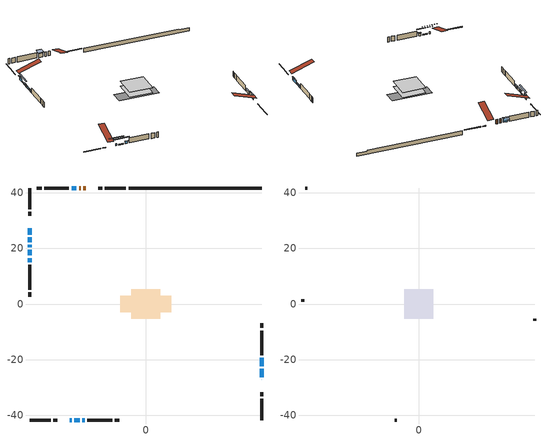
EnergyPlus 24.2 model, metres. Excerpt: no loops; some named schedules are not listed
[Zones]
conditioned space
 floor adiabatic (AdiabaticFloorConstruction): -5.27,-5.27 -5.27,5.27 5.27,5.27 5.27,-5.27 z0.36
 floor foundation (Slab1 construction): -9.1,-2.89 -9.1,2.89 9.1,2.89 9.1,-2.89 z-1.59
 wall outside (RimJoist1 construction): -7.12,41.76 -14.74,41.76 / -41.76,-41.76 -34.14,-41.76 / -41.76,41.76 -41.76,34.14 / 41.76,-41.76 41.76,-34.14 z0.36:0.66
 wall outside (RimJoist2 construction): -15.67,41.76 -17.05,41.76 / -33.21,-41.76 -31.84,-41.76 / -41.76,33.21 -41.76,31.84 / 41.76,-33.21 41.76,-31.84 z0.36:0.66
 wall outside (AdiabaticWallConstruction 1): -21.61,41.76 -22.46,41.76 / -23.38,41.76 -24,41.76 z0.36:2.39
 wall outside (AdiabaticWallConstruction): 41.76,-27.27 41.76,-27.23 z0.36:1.58; -41.76,27.27 -41.76,24.99 z0.36:1.88; -27.27,-41.76 -26.71,-41.76 / -41.76,16.55 -41.76,15.02 z0.36:1.28; -25.79,-41.76 -23.8,-41.76 / -41.76,24.06 -41.76,22.23 z0.36:0.87; 41.76,-26.31 41.76,-23.26 z0.36:1.99; 41.76,-22.33 41.76,-19.43 / -41.76,19.46 -41.76,17.47 z0.36:1.33; -24.93,41.76 -26.71,41.76 z0.36:2.29; -22.88,-41.76 -21.96,-41.76 / -41.76,21.3 -41.76,20.38 z0.36:1.48
 wall outside (Wall1 construction): -27.64,41.76 -36.6,41.76 / -21.03,-41.76 -12.07,-41.76 / -41.76,14.09 -41.76,5.13 / 41.76,-18.5 41.76,-9.55 z0.36:2.8
 wall outside (Wall2 construction): -37.52,41.76 -39.18,41.76 / -11.14,-41.76 -9.49,-41.76 / -41.76,4.21 -41.76,2.55 / 41.76,-8.62 41.76,-6.96 z0.36:2.8
 wall foundation (FoundationWall1 construction): -6.2,41.76,-1.59 -6.2,41.76,0.36 36.96,41.76,0.36 36.96,41.76,-0.04 41.76,41.76,-0.04 41.76,41.76,-1.59
 window (WindowConstruction 8): 41.76,-27.27 41.76,-27.23 z0.36:1.58
 window (WindowConstruction 7): -41.76,27.27 -41.76,24.99 z0.36:1.88
 window (WindowConstruction 9): -27.27,-41.76 -26.72,-41.76 z0.36:1.27
 window (WindowConstruction 10): -25.79,-41.76 -23.8,-41.76 z0.36:0.87
 window (WindowConstruction 11): -41.76,24.06 -41.76,22.23 z0.36:0.87
 window (WindowConstruction): 41.76,-26.31 41.76,-23.26 z0.36:1.98
 window (WindowConstruction 1): 41.76,-22.33 41.76,-19.43 z0.36:1.33
 window (WindowConstruction 2): -24.93,41.76 -26.71,41.76 z0.36:2.29
 window (WindowConstruction 3): -22.88,-41.76 -21.96,-41.76 z0.36:1.48
 window (WindowConstruction 4): -41.76,21.3 -41.76,20.39 z0.36:1.48
 window (WindowConstruction 5): -41.76,19.46 -41.76,17.48 z0.36:1.33
 window (WindowConstruction 6): -41.76,16.55 -41.76,15.02 z0.36:1.27
 door (Door): -21.61,41.76 -22.46,41.76 z0.36:2.39
 door (Door 1): -23.39,41.76 -24,41.76 z0.36:2.39
 ceiling adiabatic (AdiabaticFloorConstruction): 5.27,-5.27 5.27,5.27 -5.27,5.27 -5.27,-5.27 z0.36
attic - vented
 floor to conditioned space (Floor1 construction Reversed): -5.27,-5.27 -5.27,5.27 5.27,5.27 5.27,-5.27 z2.8
 wall outside (Wall3 construction): -40.11,41.76 -40.83,41.76 / -8.56,-41.76 -7.84,-41.76 / -41.76,1.62 -41.76,0.9 / 41.76,-6.04 41.76,-5.31 z0.36:2.8
 roof outside (Roof1 construction): -20.68,41.76,2.8 -20.68,31.49,6.22 -17.98,31.49,6.22 -17.98,41.76,2.8; -28.2,-41.76,2.8 -28.2,-31.49,6.22 -30.91,-31.49,6.22 -30.91,-41.76,2.8; -41.76,28.2,2.8 -31.49,28.2,6.22 -31.49,30.91,6.22 -41.76,30.91,2.8; 41.76,-28.2,2.8 31.49,-28.2,6.22 31.49,-30.91,6.22 41.76,-30.91,2.8
shading: -41.76,24.79 -41.76,27.47 -42.17,27.47 -42.17,24.79 z2.09; -23.66,-41.76 -30.32,-41.76 -30.32,-42.06 -23.66,-42.06 z4.33; -21.16,-41.76 -28.43,-41.76 -28.43,-42.17 -21.16,-42.17 z3.51; -41.76,19.59 -41.76,26.7 -42.17,26.7 -42.17,19.59 z3.51; 41.76,-23.06 41.76,-26.51 42.17,-26.51 42.17,-23.06 z2.19; 41.76,-19.23 41.76,-22.53 42.17,-22.53 42.17,-19.23 z1.53; -27.01,41.76 -24.63,41.76 -24.63,44.2 -27.01,44.2 z2.59; -21.76,-41.76 -23.08,-41.76 -23.08,-42.17 -21.76,-42.17 z1.68; -41.76,20.18 -41.76,21.5 -42.17,21.5 -42.17,20.18 z1.68; -41.76,17.27 -41.76,19.66 -42.17,19.66 -42.17,17.27 z1.53; -41.76,14.82 -41.76,16.75 -42.17,16.75 -42.17,14.82 z1.48
[Building]
Building 1: Terrain=Suburbs
[Site:Location]
Toronto City Centre_ON: Latitude {deg}=43.63; Longitude {deg}=-79.39; Time Zone {hr}=-5; Elevation {m}=77; Keep Site Location Information=Yes
[Site:GroundTemperature:Shallow]
5.01852, 3.26908, 3.12898, 3.95918, 7.29196, 10.6092, 13.4851, 15.3069, 15.4617, 13.9799, 11.1774, 7.9619
[Site:WaterMainsTemperature]
Calculation Method=Schedule; Temperature Schedule=mains temperature schedule
[Material] Roughness=Rough; Thermal Absorptance=0.9
Name | Thickness {m} | Conductivity {W/m-K} | Density {kg/m3} | Specific Heat {J/kg-K} | Solar Absorptance | Visible Absorptance
asphalt or fiberglass shingles | 0.00635 | 0.162714 | 1121.4 | 1465.45 | 0.4 | 0.4
ceiling loosefill ins | 0.254 | 0.0480833 | 16.02 | 1046.75 | 0.7 | 0.7
ceiling stud and cavity | 0.1397 | 0.0772514 | 65.682 | 1177.47 | 0.7 | 0.7
concrete 4.0 in. | 0.1016 | 1.803125 | 2242.8 | 837.4 | 0.7 | 0.7
concrete 8.0 in. | 0.2032 | 1.803125 | 2242.8 | 837.4 | 0.7 | 0.7
door material | 0.04445 | 0.188738 | 512.64 | 1214.23 | 0.7 | 0.7
door material 1 | 0.04445 | 0.327969 | 512.64 | 1214.23 | 0.7 | 0.7
exterior vertical ins | 0.00132174 | 0.029427 | 32.04 | 1214.23 | 0.7 | 0.7
floor covering | 0.0127 | 0.0433444 | 54.468 | 1339.84 | 0.6 | 0.6
floor rigid ins; wall rigid ins | 0.512978 | 0.029427 | 32.04 | 1214.23 | 0.7 | 0.7
floor stud and cavity | 0.1397 | 1.75129 | 37.0049 | 1207.88 | 0.7 | 0.7
furniture material conditioned space 1 | 0.1524 | 0.115458 | 640.8 | 1214.23 | 0.6 | 0.6
gypsum board | 0.0127 | 0.160291 | 801 | 837.4 | 0.6 | 0.6
gypsum board 1 | 0.0127 | 0.160291 | 801 | 837.4 | 0.7 | 0.7
osb sheathing 0.5 in. | 0.0127 | 0.115458 | 512.64 | 1214.23 | 0.7 | 0.7
osb sheathing 0.75 in. | 0.01905 | 0.115458 | 512.64 | 1214.23 | 0.7 | 0.7
rim joist stud and cavity | 0.0508 | 0.194335 | 50.32683 | 1063.81 | 0.6 | 0.6
rim joist stud and cavity 1 | 0.0508 | 0.367727 | 50.32683 | 1063.81 | 0.6 | 0.6
wall stud and cavity | 0.1397 | 0.0934493 | 139.0536 | 1170.24 | 0.7 | 0.7
wall stud and cavity 1 | 0.1397 | 0.106068 | 139.0536 | 1170.24 | 0.7 | 0.7
wall stud and cavity 2 | 0.0889 | 6.1454 | 50.32683 | 1063.81 | 0.6 | 0.6
wall stud and cavity 3 | 0.0889 | 0.380278 | 52.3479 | 1209.89 | 0.7 | 0.7
wall stud and cavity 4 | 0.0889 | 0.391764 | 83.0341 | 1211.67 | 0.7 | 0.7
wood siding | 0.0254 | 0.102417 | 544.68 | 1172.36 | 0.4 | 0.4
wood siding 1 | 0.00254 | 0.102417 | 544.68 | 1172.36 | 0.4 | 0.4
wood siding 2; wood siding 3; wood siding 4 | 0.0254 | 0.102417 | 544.68 | 1172.36 | 0.7 | 0.7
[WindowMaterial:SimpleGlazingSystem]
Name | U-Factor {W/m2-K} | Solar Heat Gain Coefficient
WindowMaterial | 2.87761 | 0.71
WindowMaterial 1 | 2.94177 | 0.61
WindowMaterial 10 | 3.04681 | 0.44
WindowMaterial 2 | 2.93325 | 0.63
WindowMaterial 3 | 3.0048 | 0.53
WindowMaterial 4 | 2.95937 | 0.59
WindowMaterial 5 | 3.03092 | 0.49
WindowMaterial 6 | 2.8867 | 0.7
WindowMaterial 7 | 3.72136 | 0.32
WindowMaterial 8 | 3.30687 | 0.6
WindowMaterial 9 | 3.01445 | 0.5
[Construction]
AdiabaticFloorConstruction: floor stud and cavity, floor rigid ins, osb sheathing 0.75 in., floor covering
AdiabaticWallConstruction: wood siding 3, wall rigid ins, wall stud and cavity 3, gypsum board
AdiabaticWallConstruction 1: wood siding 4, wall rigid ins, wall stud and cavity 3, gypsum board
Door: door material
Door 1: door material 1
Floor1 construction Reversed: gypsum board, ceiling stud and cavity, ceiling loosefill ins
FoundationWall1 construction: concrete 8.0 in., gypsum board 1
furniture construction conditioned space 1: furniture material conditioned space 1
PartitionWallConstruction: gypsum board, wall stud and cavity 4, gypsum board
RimJoist1 construction: wood siding 2, rim joist stud and cavity
RimJoist2 construction: wood siding 2, rim joist stud and cavity 1
Roof1 construction: asphalt or fiberglass shingles
Slab1 construction: concrete 4.0 in.
Wall1 construction: wood siding, osb sheathing 0.5 in., wall stud and cavity, gypsum board
Wall2 construction: wood siding, osb sheathing 0.5 in., wall stud and cavity 1, gypsum board
Wall3 construction: wood siding 1, wall stud and cavity 2
WindowConstruction: WindowMaterial
WindowConstruction 1: WindowMaterial 1
WindowConstruction 10: WindowMaterial 9
WindowConstruction 11: WindowMaterial 10
WindowConstruction 2: WindowMaterial 2
WindowConstruction 3; WindowConstruction 4: WindowMaterial 3
WindowConstruction 5: WindowMaterial 4
WindowConstruction 6: WindowMaterial 5
WindowConstruction 7: WindowMaterial 6
WindowConstruction 8: WindowMaterial 7
WindowConstruction 9: WindowMaterial 8
[Zone] Multiplier=1; Part of Total Floor Area=Yes
Name | Volume {m3}
attic - vented | 61.8192
conditioned space | 500.3
[Space]
Name | Zone | Volume {m3}
attic - vented 1 | attic - vented | 61.8192
conditioned space 1 | conditioned space | 500.3
[ZoneInfiltration:EffectiveLeakageArea]
infil attic - vented 1: Zone or Space=attic - vented 1; Schedule=Always On Discrete; Effective Air Leakage Area {cm2}=4682.95; Stack Coefficient=0.000407659; Wind Coefficient=1.36417e-05
[ZoneMixing]
whole house fan mix: Zone or Space=attic - vented; Schedule=Always On Continuous; Design Flow Rate Calculation Method=Flow/Zone; Design Flow Rate {m3/s}=0; Source Zone or Space=conditioned space
[SurfaceProperty:ExposedFoundationPerimeter]
Slab1: Exposed Perimeter Calculation Method=TotalExposedPerimeter; Total Exposed Perimeter {m}=47.956
[InternalMass] Zone or ZoneList=conditioned space; Space or SpaceList=conditioned space 1
Name | Construction | Surface Area {m2}
furniture mass conditioned space 1 | furniture construction conditioned space 1 | 86.5202
partition wall mass | PartitionWallConstruction | 216.301
[Lights]
interior lighting: Zone or ZoneList or Space or SpaceList=conditioned space 1; Schedule=interior lighting schedule; Design Level Calculation Method=LightingLevel; Lighting Level {W}=343.2; Return Air Fraction=0; Fraction Radiant=0.6; Fraction Visible=0.2; Fraction Replaceable=1
[People]
occupants: Zone or ZoneList or Space or SpaceList=conditioned space 1; Number of People Schedule=occupants schedule; Number of People Calculation Method=People; Number of People=3; Fraction Radiant=0.314171; Sensible Heat Fraction=0.56303; Activity Level Schedule=occupants activity schedule; Carbon Dioxide Generation Rate {m3/s-W}=0; Enable ASHRAE 55 Comfort Warnings=No; Mean Radiant Temperature Calculation Type=EnclosureAveraged
[ElectricEquipment] Zone or ZoneList or Space or SpaceList=conditioned space 1; Design Level Calculation Method=EquipmentLevel
Name | Schedule | Design Level {W} | Fraction Latent | Fraction Radiant | Fraction Lost
clothes dryer | clothes dryer schedule | 140.772 | 0.015 | 0.081 | 0.85
clothes washer | clothes washer schedule | 32.1985 | 0.03 | 0.162 | 0.7
cooking range | cooking range schedule | 215.147 | 0.08 | 0.432 | 0.2
dishwasher | dishwasher schedule | 66.8632 | 0.3 | 0.18 | 0.4
fridge | fridge schedule | 72.9452 | 0 | 0.6 | 0
mech vent bath fan 0 | mech vent bath fan 0 schedule | 50.2 | 0 | 0 | 1
mech vent bath fan 1 | mech vent bath fan 1 schedule | 50.2 | 0 | 0 | 1
mech vent house fan | mech vent house fan schedule | 19.9167 | 0 | 0 | 0.5
mech vent house fan cfis | mech vent house fan cfis schedule | 0 | 0 | 0 | 0
mech vent range fan 0 | mech vent range fan 0 schedule | 57 | 0 | 0 | 1
misc plug loads | misc plug loads schedule | 494.7 | 0.045 | 0.513 | 0.1
whole house fan | Always On Discrete | 0 | 0 | 0 | 1
[OtherEquipment] Zone or ZoneList or Space or SpaceList=conditioned space 1; Design Level Calculation Method=EquipmentLevel
Name | Fuel Type | Schedule | Design Level {W} | Fraction Latent | Fraction Radiant | Fraction Lost
clothes dryer 1 | Electricity | clothes dryer schedule | 0 | 0.015 | 0.081 | 0.85
cooking range 1 | Electricity | cooking range schedule | 0 | 0.08 | 0.432 | 0.2
general water use latent | None | general water use schedule | 62.594 | 1 | 0 | 0
general water use sensible | None | general water use schedule | -61.6891 | 0 | 0.6 | 0
mech vent house fan latent load | None | Always On Discrete | 0 | 1 | 0 | 0
mech vent house fan sensible load | None | Always On Discrete | 0 | 0 | 0 | 0
water heater energy adjustment1 | Electricity | Always On Discrete | 0.01 | 0 | 0 | 1
[ZoneInfiltration:DesignFlowRate] Zone or ZoneList or Space or SpaceList=conditioned space 1; Schedule=Always On Discrete; Design Flow Rate Calculation Method=Flow/Zone; Design Flow Rate {m3/s}=0
infil flow; natural vent flow; whole house fan flow
[AvailabilityManager:Scheduled]
air source heat pump airloop Availability Manager: Schedule=Always On Discrete
[Foundation:Kiva]
Foundation Kiva 1: Initial Indoor Air Temperature {C}=18; Wall Height Above Grade {m}=0.359999; Wall Depth Below Slab {m}=0.2032; Custom Block Material Name 1=exterior vertical ins; Custom Block Depth 1 {m}=1.94999; Custom Block X Position 1 {m}=0.2159; Custom Block Z Position 1 {m}=0
[Foundation:Kiva:Settings]
Soil Conductivity {W/m-K}=0.849921; Soil Density {kg/m3}=1842.3; Soil Specific Heat {J/kg-K}=418.7; Ground Solar Absorptivity=0.9; Ground Thermal Absorptivity=0.9; Ground Surface Roughness {m}=0.03; Far-Field Width {m}=40; Deep-Ground Boundary Condition=ZeroFlux; Deep-Ground Depth {m}=40; Minimum Cell Dimension {m}=0.2; Maximum Cell Growth Coefficient=3; Simulation Timestep=Timestep
[Exterior:Lights]
exterior lighting: Schedule=exterior lighting schedule; Design Level {W}=75.6
[EnergyManagementSystem:GlobalVariable]
air_source_heat_pump_airloop_Fan_RTF
infil_program_Qfan
infil_program_Qinf
natural_vent_program_Qnv
natural_vent_program_Qwhf
[EnergyManagementSystem:Sensor]
Name | Output:Variable or Output:Meter Index Key | Output:Variable or Output:Meter
airflow_gain | infil flow | Infiltration Sensible Heat Gain Energy
airflow_gain_1 | natural vent flow | Infiltration Sensible Heat Gain Energy
airflow_gain_2 | whole house fan flow | Infiltration Sensible Heat Gain Energy
airflow_loss | infil flow | Infiltration Sensible Heat Loss Energy
airflow_loss_1 | natural vent flow | Infiltration Sensible Heat Loss Energy
airflow_loss_2 | whole house fan flow | Infiltration Sensible Heat Loss Energy
clg_load_cond |  | Cooling:EnergyTransfer:Zone:CONDITIONED SPACE
clg_sp_s; clg_sp_s_1 | cooling setpoint | Schedule Value
clothes_dryer_exhaust_0_sch_s | clothes dryer exhaust 0 schedule | Schedule Value
cool_season | cooling season schedule | Schedule Value
htg_load_cond |  | Heating:EnergyTransfer:Zone:CONDITIONED SPACE
htg_sp_s; htg_sp_s_1 | heating setpoint | Schedule Value
ig_ee_conv | clothes dryer | Electric Equipment Convective Heating Energy
ig_ee_conv_2 | cooking range | Electric Equipment Convective Heating Energy
ig_ee_conv_4 | fridge | Electric Equipment Convective Heating Energy
ig_ee_conv_5 | misc plug loads | Electric Equipment Convective Heating Energy
ig_ee_conv_6 | whole house fan | Electric Equipment Convective Heating Energy
ig_ee_rad | clothes dryer | Electric Equipment Radiant Heating Energy
ig_ee_rad_2 | cooking range | Electric Equipment Radiant Heating Energy
ig_ee_rad_4 | fridge | Electric Equipment Radiant Heating Energy
ig_ee_rad_5 | misc plug loads | Electric Equipment Radiant Heating Energy
ig_ee_rad_6 | whole house fan | Electric Equipment Radiant Heating Energy
ig_lgt_conv | interior lighting | Lights Convective Heating Energy
ig_lgt_rad | interior lighting | Lights Radiant Heating Energy
ig_lgt_vis | interior lighting | Lights Visible Radiation Heating Energy
ig_oe_conv | clothes dryer 1 | Other Equipment Convective Heating Energy
ig_oe_conv_1 | cooking range 1 | Other Equipment Convective Heating Energy
ig_oe_conv_2 | general water use latent | Other Equipment Convective Heating Energy
ig_oe_conv_3 | general water use sensible | Other Equipment Convective Heating Energy
ig_oe_conv_4 | water heater energy adjustment1 | Other Equipment Convective Heating Energy
ig_oe_rad | clothes dryer 1 | Other Equipment Radiant Heating Energy
ig_oe_rad_1 | cooking range 1 | Other Equipment Radiant Heating Energy
ig_oe_rad_2 | general water use latent | Other Equipment Radiant Heating Energy
ig_oe_rad_3 | general water use sensible | Other Equipment Radiant Heating Energy
ig_oe_rad_4 | water heater energy adjustment1 | Other Equipment Radiant Heating Energy
ig_ppl_conv | occupants | People Convective Heating Energy
ig_ppl_rad | occupants | People Radiant Heating Energy
im_conv | furniture mass conditioned space 1 | Surface Inside Face Convection Heat Gain Energy
im_conv_1 | partition wall mass | Surface Inside Face Convection Heat Gain Energy
im_ig | furniture mass conditioned space 1 | Surface Inside Face Internal Gains Radiation Heat Gain Energy
im_ig_1 | partition wall mass | Surface Inside Face Internal Gains Radiation Heat Gain Energy
im_lgt | furniture mass conditioned space 1 | Surface Inside Face Lights Radiation Heat Gain Energy
im_lgt_1 | partition wall mass | Surface Inside Face Lights Radiation Heat Gain Energy
im_sol | furniture mass conditioned space 1 | Surface Inside Face Solar Radiation Heat Gain Energy
im_sol_1 | partition wall mass | Surface Inside Face Solar Radiation Heat Gain Energy
im_surf | furniture mass conditioned space 1 | Surface Inside Face Net Surface Thermal Radiation Heat Gain Energy
im_surf_1 | partition wall mass | Surface Inside Face Net Surface Thermal Radiation Heat Gain Energy
mech_vent_bath_fan_0_sch_s | mech vent bath fan 0 schedule | Schedule Value
mech_vent_bath_fan_1_sch_s | mech vent bath fan 1 schedule | Schedule Value
mech_vent_range_fan_0_sch_s | mech vent range fan 0 schedule | Schedule Value
mv_conv | mech vent bath fan 0 | Electric Equipment Convective Heating Energy
mv_conv_1 | mech vent bath fan 1 | Electric Equipment Convective Heating Energy
mv_conv_2 | mech vent house fan | Electric Equipment Convective Heating Energy
mv_conv_3 | mech vent house fan cfis | Electric Equipment Convective Heating Energy
mv_conv_4 | mech vent range fan 0 | Electric Equipment Convective Heating Energy
mv_conv_5 | mech vent house fan latent load | Other Equipment Convective Heating Energy
mv_conv_6 | mech vent house fan sensible load | Other Equipment Convective Heating Energy
mv_rad | mech vent bath fan 0 | Electric Equipment Radiant Heating Energy
mv_rad_1 | mech vent bath fan 1 | Electric Equipment Radiant Heating Energy
mv_rad_2 | mech vent house fan | Electric Equipment Radiant Heating Energy
mv_rad_3 | mech vent house fan cfis | Electric Equipment Radiant Heating Energy
mv_rad_4 | mech vent range fan 0 | Electric Equipment Radiant Heating Energy
mv_rad_5 | mech vent house fan latent load | Other Equipment Radiant Heating Energy
mv_rad_6 | mech vent house fan sensible load | Other Equipment Radiant Heating Energy
natural_vent_s | natural vent schedule | Schedule Value
out_pb_s |  | Site Outdoor Air Barometric Pressure
out_wt_s |  | Site Outdoor Air Humidity Ratio
site_vw_s |  | Site Wind Speed
ss_back_out | Window1 | Surface Window Shortwave from Zone Back Out Window Heat Transfer Rate
ss_back_out_1 | Window10 | Surface Window Shortwave from Zone Back Out Window Heat Transfer Rate
ss_back_out_10 | Window7 | Surface Window Shortwave from Zone Back Out Window Heat Transfer Rate
ss_back_out_11 | Window8 | Surface Window Shortwave from Zone Back Out Window Heat Transfer Rate
ss_back_out_2 | Window11 | Surface Window Shortwave from Zone Back Out Window Heat Transfer Rate
ss_back_out_3 | Window12 | Surface Window Shortwave from Zone Back Out Window Heat Transfer Rate
ss_back_out_4 | Window13 | Surface Window Shortwave from Zone Back Out Window Heat Transfer Rate
ss_back_out_5 | Window2 | Surface Window Shortwave from Zone Back Out Window Heat Transfer Rate
ss_back_out_6 | Window3 | Surface Window Shortwave from Zone Back Out Window Heat Transfer Rate
ss_back_out_7 | Window4 | Surface Window Shortwave from Zone Back Out Window Heat Transfer Rate
ss_back_out_8 | Window5 | Surface Window Shortwave from Zone Back Out Window Heat Transfer Rate
ss_back_out_9 | Window6 | Surface Window Shortwave from Zone Back Out Window Heat Transfer Rate
ss_conv | Door1 | Surface Inside Face Convection Heat Gain Energy
ss_conv_1 | Door2 | Surface Inside Face Convection Heat Gain Energy
ss_conv_10 | Window5 | Surface Inside Face Convection Heat Gain Energy
ss_conv_11 | Window6 | Surface Inside Face Convection Heat Gain Energy
ss_conv_12 | Window7 | Surface Inside Face Convection Heat Gain Energy
ss_conv_13 | Window8 | Surface Inside Face Convection Heat Gain Energy
ss_conv_2 | Window1 | Surface Inside Face Convection Heat Gain Energy
ss_conv_3 | Window10 | Surface Inside Face Convection Heat Gain Energy
ss_conv_4 | Window11 | Surface Inside Face Convection Heat Gain Energy
ss_conv_5 | Window12 | Surface Inside Face Convection Heat Gain Energy
ss_conv_6 | Window13 | Surface Inside Face Convection Heat Gain Energy
ss_conv_7 | Window2 | Surface Inside Face Convection Heat Gain Energy
ss_conv_8 | Window3 | Surface Inside Face Convection Heat Gain Energy
ss_conv_9 | Window4 | Surface Inside Face Convection Heat Gain Energy
ss_ig | Door1 | Surface Inside Face Internal Gains Radiation Heat Gain Energy
ss_ig_1 | Door2 | Surface Inside Face Internal Gains Radiation Heat Gain Energy
ss_ig_10 | Window5 | Surface Inside Face Internal Gains Radiation Heat Gain Energy
ss_ig_11 | Window6 | Surface Inside Face Internal Gains Radiation Heat Gain Energy
ss_ig_12 | Window7 | Surface Inside Face Internal Gains Radiation Heat Gain Energy
ss_ig_13 | Window8 | Surface Inside Face Internal Gains Radiation Heat Gain Energy
ss_ig_2 | Window1 | Surface Inside Face Internal Gains Radiation Heat Gain Energy
ss_ig_3 | Window10 | Surface Inside Face Internal Gains Radiation Heat Gain Energy
ss_ig_4 | Window11 | Surface Inside Face Internal Gains Radiation Heat Gain Energy
ss_ig_5 | Window12 | Surface Inside Face Internal Gains Radiation Heat Gain Energy
ss_ig_6 | Window13 | Surface Inside Face Internal Gains Radiation Heat Gain Energy
ss_ig_7 | Window2 | Surface Inside Face Internal Gains Radiation Heat Gain Energy
ss_ig_8 | Window3 | Surface Inside Face Internal Gains Radiation Heat Gain Energy
ss_ig_9 | Window4 | Surface Inside Face Internal Gains Radiation Heat Gain Energy
ss_lgt | Door1 | Surface Inside Face Lights Radiation Heat Gain Energy
ss_lgt_1 | Door2 | Surface Inside Face Lights Radiation Heat Gain Energy
ss_sol | Door1 | Surface Inside Face Solar Radiation Heat Gain Energy
ss_sol_1 | Door2 | Surface Inside Face Solar Radiation Heat Gain Energy
ss_surf | Door1 | Surface Inside Face Net Surface Thermal Radiation Heat Gain Energy
ss_surf_1 | Door2 | Surface Inside Face Net Surface Thermal Radiation Heat Gain Energy
ss_surf_10 | Window5 | Surface Inside Face Net Surface Thermal Radiation Heat Gain Energy
ss_surf_11 | Window6 | Surface Inside Face Net Surface Thermal Radiation Heat Gain Energy
ss_surf_12 | Window7 | Surface Inside Face Net Surface Thermal Radiation Heat Gain Energy
ss_surf_13 | Window8 | Surface Inside Face Net Surface Thermal Radiation Heat Gain Energy
ss_surf_2 | Window1 | Surface Inside Face Net Surface Thermal Radiation Heat Gain Energy
ss_surf_3 | Window10 | Surface Inside Face Net Surface Thermal Radiation Heat Gain Energy
ss_surf_4 | Window11 | Surface Inside Face Net Surface Thermal Radiation Heat Gain Energy
ss_surf_5 | Window12 | Surface Inside Face Net Surface Thermal Radiation Heat Gain Energy
ss_surf_6 | Window13 | Surface Inside Face Net Surface Thermal Radiation Heat Gain Energy
ss_surf_7 | Window2 | Surface Inside Face Net Surface Thermal Radiation Heat Gain Energy
ss_surf_8 | Window3 | Surface Inside Face Net Surface Thermal Radiation Heat Gain Energy
ss_surf_9 | Window4 | Surface Inside Face Net Surface Thermal Radiation Heat Gain Energy
ss_trans_in | Window1 | Surface Window Transmitted Solar Radiation Rate
ss_trans_in_1 | Window10 | Surface Window Transmitted Solar Radiation Rate
ss_trans_in_10 | Window7 | Surface Window Transmitted Solar Radiation Rate
ss_trans_in_11 | Window8 | Surface Window Transmitted Solar Radiation Rate
ss_trans_in_2 | Window11 | Surface Window Transmitted Solar Radiation Rate
ss_trans_in_3 | Window12 | Surface Window Transmitted Solar Radiation Rate
ss_trans_in_4 | Window13 | Surface Window Transmitted Solar Radiation Rate
ss_trans_in_5 | Window2 | Surface Window Transmitted Solar Radiation Rate
ss_trans_in_6 | Window3 | Surface Window Transmitted Solar Radiation Rate
ss_trans_in_7 | Window4 | Surface Window Transmitted Solar Radiation Rate
ss_trans_in_8 | Window5 | Surface Window Transmitted Solar Radiation Rate
ss_trans_in_9 | Window6 | Surface Window Transmitted Solar Radiation Rate
ss_trans_out | Window1 | Surface Inside Face Initial Transmitted Diffuse Transmitted Out Window Solar Radiation Rate
ss_trans_out_1 | Window10 | Surface Inside Face Initial Transmitted Diffuse Transmitted Out Window Solar Radiation Rate
ss_trans_out_10 | Window7 | Surface Inside Face Initial Transmitted Diffuse Transmitted Out Window Solar Radiation Rate
ss_trans_out_11 | Window8 | Surface Inside Face Initial Transmitted Diffuse Transmitted Out Window Solar Radiation Rate
ss_trans_out_2 | Window11 | Surface Inside Face Initial Transmitted Diffuse Transmitted Out Window Solar Radiation Rate
ss_trans_out_3 | Window12 | Surface Inside Face Initial Transmitted Diffuse Transmitted Out Window Solar Radiation Rate
ss_trans_out_4 | Window13 | Surface Inside Face Initial Transmitted Diffuse Transmitted Out Window Solar Radiation Rate
ss_trans_out_5 | Window2 | Surface Inside Face Initial Transmitted Diffuse Transmitted Out Window Solar Radiation Rate
ss_trans_out_6 | Window3 | Surface Inside Face Initial Transmitted Diffuse Transmitted Out Window Solar Radiation Rate
ss_trans_out_7 | Window4 | Surface Inside Face Initial Transmitted Diffuse Transmitted Out Window Solar Radiation Rate
ss_trans_out_8 | Window5 | Surface Inside Face Initial Transmitted Diffuse Transmitted Out Window Solar Radiation Rate
ss_trans_out_9 | Window6 | Surface Inside Face Initial Transmitted Diffuse Transmitted Out Window Solar Radiation Rate
